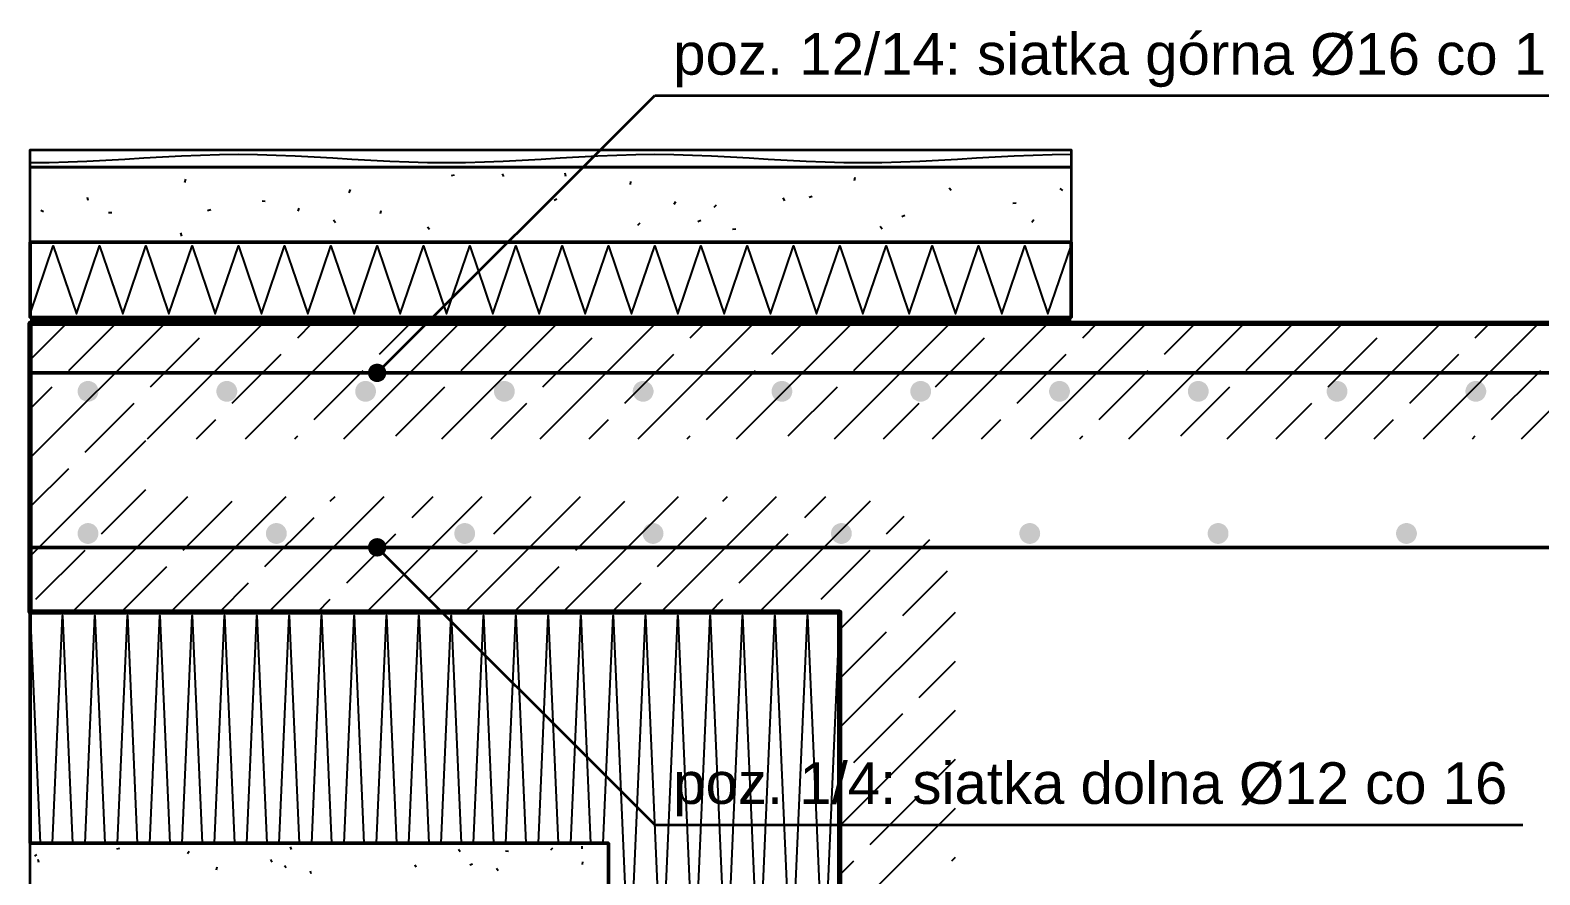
# Model space of a CAD drawing. Header units: metres. Extents: x -2.2 to 48.7, y -1.5 to 0.6.
# Drawn here: x 46.286 to 47.592, y -0.627 to 0.104 of the extents above; entities that cross this region are included whole.
import ezdxf

# ---------------------------------------------------------------- set-up
doc = ezdxf.new("R2010")
doc.units = ezdxf.units.M
for name, color, linetype, lineweight in [('A-FUNDAMENTY', 7, 'Continuous', 50), ('A-IZOL-WODNA', 5, 'Continuous', 100), ('A-KRESKOWANIE', 8, 'Continuous', 18), ('A-SCIANY-IZOL', 4, 'Continuous', 35), ('A-WARSTWY', 8, 'Continuous', 25), ('K-ZBROJENIE', 1, 'Continuous', 100), ('K-ZBROJENIE-OPIS', 2, 'Continuous', 25)]:
    doc.layers.add(name, color=color, linetype=linetype, lineweight=lineweight)
doc.styles.add('PL_ARIAL', font='arial.ttf')

msp = doc.modelspace()

# ---------------------------------------------------------------- hatches: boundary and pattern name
at = {"layer": 'K-ZBROJENIE', "true_color": 0x000000}
for points in [[(46.3454, -0.209), (46.3454, -0.2099), (46.3452, -0.2108), (46.345, -0.2116), (46.3447, -0.2124), (46.3443, -0.2132), (46.3439, -0.214), (46.3434, -0.2147), (46.3428, -0.2154), (46.3421, -0.216), (46.3414, -0.2165), (46.3406, -0.2169), (46.3398, -0.2173), (46.339, -0.2176), (46.3382, -0.2178), (46.3373, -0.218), (46.3364, -0.218), (46.3355, -0.218), (46.3346, -0.2178), (46.3338, -0.2176), (46.333, -0.2173), (46.3322, -0.2169), (46.3314, -0.2165), (46.3307, -0.216), (46.33, -0.2154), (46.3294, -0.2147), (46.3289, -0.214), (46.3285, -0.2132), (46.3281, -0.2124), (46.3278, -0.2116), (46.3276, -0.2108), (46.3274, -0.2099), (46.3274, -0.209), (46.3274, -0.2081), (46.3276, -0.2072), (46.3278, -0.2064), (46.3281, -0.2056), (46.3285, -0.2048), (46.3289, -0.204), (46.3294, -0.2033), (46.33, -0.2026), (46.3307, -0.202), (46.3314, -0.2015), (46.3322, -0.2011), (46.333, -0.2007), (46.3338, -0.2004), (46.3346, -0.2002), (46.3355, -0.2), (46.3364, -0.2), (46.3373, -0.2), (46.3382, -0.2002), (46.339, -0.2004), (46.3398, -0.2007), (46.3406, -0.2011), (46.3414, -0.2015), (46.3421, -0.202), (46.3428, -0.2026), (46.3434, -0.2033), (46.3439, -0.204), (46.3443, -0.2048), (46.3447, -0.2056), (46.345, -0.2064), (46.3452, -0.2072), (46.3454, -0.2081)], [(46.4654, -0.209), (46.4654, -0.2099), (46.4652, -0.2108), (46.465, -0.2116), (46.4647, -0.2124), (46.4643, -0.2132), (46.4639, -0.214), (46.4634, -0.2147), (46.4628, -0.2154), (46.4621, -0.216), (46.4614, -0.2165), (46.4606, -0.2169), (46.4598, -0.2173), (46.459, -0.2176), (46.4582, -0.2178), (46.4573, -0.218), (46.4564, -0.218), (46.4555, -0.218), (46.4546, -0.2178), (46.4538, -0.2176), (46.453, -0.2173), (46.4522, -0.2169), (46.4514, -0.2165), (46.4507, -0.216), (46.45, -0.2154), (46.4494, -0.2147), (46.4489, -0.214), (46.4485, -0.2132), (46.4481, -0.2124), (46.4478, -0.2116), (46.4476, -0.2108), (46.4474, -0.2099), (46.4474, -0.209), (46.4474, -0.2081), (46.4476, -0.2072), (46.4478, -0.2064), (46.4481, -0.2056), (46.4485, -0.2048), (46.4489, -0.204), (46.4494, -0.2033), (46.45, -0.2026), (46.4507, -0.202), (46.4514, -0.2015), (46.4522, -0.2011), (46.453, -0.2007), (46.4538, -0.2004), (46.4546, -0.2002), (46.4555, -0.2), (46.4564, -0.2), (46.4573, -0.2), (46.4582, -0.2002), (46.459, -0.2004), (46.4598, -0.2007), (46.4606, -0.2011), (46.4614, -0.2015), (46.4621, -0.202), (46.4628, -0.2026), (46.4634, -0.2033), (46.4639, -0.204), (46.4643, -0.2048), (46.4647, -0.2056), (46.465, -0.2064), (46.4652, -0.2072), (46.4654, -0.2081)], [(46.5854, -0.209), (46.5854, -0.2099), (46.5852, -0.2108), (46.585, -0.2116), (46.5847, -0.2124), (46.5843, -0.2132), (46.5839, -0.214), (46.5834, -0.2147), (46.5828, -0.2154), (46.5821, -0.216), (46.5814, -0.2165), (46.5806, -0.2169), (46.5798, -0.2173), (46.579, -0.2176), (46.5782, -0.2178), (46.5773, -0.218), (46.5764, -0.218), (46.5755, -0.218), (46.5746, -0.2178), (46.5738, -0.2176), (46.573, -0.2173), (46.5722, -0.2169), (46.5714, -0.2165), (46.5707, -0.216), (46.57, -0.2154), (46.5694, -0.2147), (46.5689, -0.214), (46.5685, -0.2132), (46.5681, -0.2124), (46.5678, -0.2116), (46.5676, -0.2108), (46.5674, -0.2099), (46.5674, -0.209), (46.5674, -0.2081), (46.5676, -0.2072), (46.5678, -0.2064), (46.5681, -0.2056), (46.5685, -0.2048), (46.5689, -0.204), (46.5694, -0.2033), (46.57, -0.2026), (46.5707, -0.202), (46.5714, -0.2015), (46.5722, -0.2011), (46.573, -0.2007), (46.5738, -0.2004), (46.5746, -0.2002), (46.5755, -0.2), (46.5764, -0.2), (46.5773, -0.2), (46.5782, -0.2002), (46.579, -0.2004), (46.5798, -0.2007), (46.5806, -0.2011), (46.5814, -0.2015), (46.5821, -0.202), (46.5828, -0.2026), (46.5834, -0.2033), (46.5839, -0.204), (46.5843, -0.2048), (46.5847, -0.2056), (46.585, -0.2064), (46.5852, -0.2072), (46.5854, -0.2081)], [(46.7054, -0.209), (46.7054, -0.2099), (46.7052, -0.2108), (46.705, -0.2116), (46.7047, -0.2124), (46.7043, -0.2132), (46.7039, -0.214), (46.7034, -0.2147), (46.7028, -0.2154), (46.7021, -0.216), (46.7014, -0.2165), (46.7006, -0.2169), (46.6998, -0.2173), (46.699, -0.2176), (46.6982, -0.2178), (46.6973, -0.218), (46.6964, -0.218), (46.6955, -0.218), (46.6946, -0.2178), (46.6938, -0.2176), (46.693, -0.2173), (46.6922, -0.2169), (46.6914, -0.2165), (46.6907, -0.216), (46.69, -0.2154), (46.6894, -0.2147), (46.6889, -0.214), (46.6885, -0.2132), (46.6881, -0.2124), (46.6878, -0.2116), (46.6876, -0.2108), (46.6874, -0.2099), (46.6874, -0.209), (46.6874, -0.2081), (46.6876, -0.2072), (46.6878, -0.2064), (46.6881, -0.2056), (46.6885, -0.2048), (46.6889, -0.204), (46.6894, -0.2033), (46.69, -0.2026), (46.6907, -0.202), (46.6914, -0.2015), (46.6922, -0.2011), (46.693, -0.2007), (46.6938, -0.2004), (46.6946, -0.2002), (46.6955, -0.2), (46.6964, -0.2), (46.6973, -0.2), (46.6982, -0.2002), (46.699, -0.2004), (46.6998, -0.2007), (46.7006, -0.2011), (46.7014, -0.2015), (46.7021, -0.202), (46.7028, -0.2026), (46.7034, -0.2033), (46.7039, -0.204), (46.7043, -0.2048), (46.7047, -0.2056), (46.705, -0.2064), (46.7052, -0.2072), (46.7054, -0.2081)], [(46.8254, -0.209), (46.8254, -0.2099), (46.8252, -0.2108), (46.825, -0.2116), (46.8247, -0.2124), (46.8243, -0.2132), (46.8239, -0.214), (46.8234, -0.2147), (46.8228, -0.2154), (46.8221, -0.216), (46.8214, -0.2165), (46.8206, -0.2169), (46.8198, -0.2173), (46.819, -0.2176), (46.8182, -0.2178), (46.8173, -0.218), (46.8164, -0.218), (46.8155, -0.218), (46.8146, -0.2178), (46.8138, -0.2176), (46.813, -0.2173), (46.8122, -0.2169), (46.8114, -0.2165), (46.8107, -0.216), (46.81, -0.2154), (46.8094, -0.2147), (46.8089, -0.214), (46.8085, -0.2132), (46.8081, -0.2124), (46.8078, -0.2116), (46.8076, -0.2108), (46.8074, -0.2099), (46.8074, -0.209), (46.8074, -0.2081), (46.8076, -0.2072), (46.8078, -0.2064), (46.8081, -0.2056), (46.8085, -0.2048), (46.8089, -0.204), (46.8094, -0.2033), (46.81, -0.2026), (46.8107, -0.202), (46.8114, -0.2015), (46.8122, -0.2011), (46.813, -0.2007), (46.8138, -0.2004), (46.8146, -0.2002), (46.8155, -0.2), (46.8164, -0.2), (46.8173, -0.2), (46.8182, -0.2002), (46.819, -0.2004), (46.8198, -0.2007), (46.8206, -0.2011), (46.8214, -0.2015), (46.8221, -0.202), (46.8228, -0.2026), (46.8234, -0.2033), (46.8239, -0.204), (46.8243, -0.2048), (46.8247, -0.2056), (46.825, -0.2064), (46.8252, -0.2072), (46.8254, -0.2081)], [(46.9454, -0.209), (46.9454, -0.2099), (46.9452, -0.2108), (46.945, -0.2116), (46.9447, -0.2124), (46.9443, -0.2132), (46.9439, -0.214), (46.9434, -0.2147), (46.9428, -0.2154), (46.9421, -0.216), (46.9414, -0.2165), (46.9406, -0.2169), (46.9398, -0.2173), (46.939, -0.2176), (46.9382, -0.2178), (46.9373, -0.218), (46.9364, -0.218), (46.9355, -0.218), (46.9346, -0.2178), (46.9338, -0.2176), (46.933, -0.2173), (46.9322, -0.2169), (46.9314, -0.2165), (46.9307, -0.216), (46.93, -0.2154), (46.9294, -0.2147), (46.9289, -0.214), (46.9285, -0.2132), (46.9281, -0.2124), (46.9278, -0.2116), (46.9276, -0.2108), (46.9274, -0.2099), (46.9274, -0.209), (46.9274, -0.2081), (46.9276, -0.2072), (46.9278, -0.2064), (46.9281, -0.2056), (46.9285, -0.2048), (46.9289, -0.204), (46.9294, -0.2033), (46.93, -0.2026), (46.9307, -0.202), (46.9314, -0.2015), (46.9322, -0.2011), (46.933, -0.2007), (46.9338, -0.2004), (46.9346, -0.2002), (46.9355, -0.2), (46.9364, -0.2), (46.9373, -0.2), (46.9382, -0.2002), (46.939, -0.2004), (46.9398, -0.2007), (46.9406, -0.2011), (46.9414, -0.2015), (46.9421, -0.202), (46.9428, -0.2026), (46.9434, -0.2033), (46.9439, -0.204), (46.9443, -0.2048), (46.9447, -0.2056), (46.945, -0.2064), (46.9452, -0.2072), (46.9454, -0.2081)], [(47.0654, -0.209), (47.0654, -0.2099), (47.0652, -0.2108), (47.065, -0.2116), (47.0647, -0.2124), (47.0643, -0.2132), (47.0639, -0.214), (47.0634, -0.2147), (47.0628, -0.2154), (47.0621, -0.216), (47.0614, -0.2165), (47.0606, -0.2169), (47.0598, -0.2173), (47.059, -0.2176), (47.0582, -0.2178), (47.0573, -0.218), (47.0564, -0.218), (47.0555, -0.218), (47.0546, -0.2178), (47.0538, -0.2176), (47.053, -0.2173), (47.0522, -0.2169), (47.0514, -0.2165), (47.0507, -0.216), (47.05, -0.2154), (47.0494, -0.2147), (47.0489, -0.214), (47.0485, -0.2132), (47.0481, -0.2124), (47.0478, -0.2116), (47.0476, -0.2108), (47.0474, -0.2099), (47.0474, -0.209), (47.0474, -0.2081), (47.0476, -0.2072), (47.0478, -0.2064), (47.0481, -0.2056), (47.0485, -0.2048), (47.0489, -0.204), (47.0494, -0.2033), (47.05, -0.2026), (47.0507, -0.202), (47.0514, -0.2015), (47.0522, -0.2011), (47.053, -0.2007), (47.0538, -0.2004), (47.0546, -0.2002), (47.0555, -0.2), (47.0564, -0.2), (47.0573, -0.2), (47.0582, -0.2002), (47.059, -0.2004), (47.0598, -0.2007), (47.0606, -0.2011), (47.0614, -0.2015), (47.0621, -0.202), (47.0628, -0.2026), (47.0634, -0.2033), (47.0639, -0.204), (47.0643, -0.2048), (47.0647, -0.2056), (47.065, -0.2064), (47.0652, -0.2072), (47.0654, -0.2081)], [(47.1854, -0.209), (47.1854, -0.2099), (47.1852, -0.2108), (47.185, -0.2116), (47.1847, -0.2124), (47.1843, -0.2132), (47.1839, -0.214), (47.1834, -0.2147), (47.1828, -0.2154), (47.1821, -0.216), (47.1814, -0.2165), (47.1806, -0.2169), (47.1798, -0.2173), (47.179, -0.2176), (47.1782, -0.2178), (47.1773, -0.218), (47.1764, -0.218), (47.1755, -0.218), (47.1746, -0.2178), (47.1738, -0.2176), (47.173, -0.2173), (47.1722, -0.2169), (47.1714, -0.2165), (47.1707, -0.216), (47.17, -0.2154), (47.1694, -0.2147), (47.1689, -0.214), (47.1685, -0.2132), (47.1681, -0.2124), (47.1678, -0.2116), (47.1676, -0.2108), (47.1674, -0.2099), (47.1674, -0.209), (47.1674, -0.2081), (47.1676, -0.2072), (47.1678, -0.2064), (47.1681, -0.2056), (47.1685, -0.2048), (47.1689, -0.204), (47.1694, -0.2033), (47.17, -0.2026), (47.1707, -0.202), (47.1714, -0.2015), (47.1722, -0.2011), (47.173, -0.2007), (47.1738, -0.2004), (47.1746, -0.2002), (47.1755, -0.2), (47.1764, -0.2), (47.1773, -0.2), (47.1782, -0.2002), (47.179, -0.2004), (47.1798, -0.2007), (47.1806, -0.2011), (47.1814, -0.2015), (47.1821, -0.202), (47.1828, -0.2026), (47.1834, -0.2033), (47.1839, -0.204), (47.1843, -0.2048), (47.1847, -0.2056), (47.185, -0.2064), (47.1852, -0.2072), (47.1854, -0.2081)], [(47.3054, -0.209), (47.3054, -0.2099), (47.3052, -0.2108), (47.305, -0.2116), (47.3047, -0.2124), (47.3043, -0.2132), (47.3039, -0.214), (47.3034, -0.2147), (47.3028, -0.2154), (47.3021, -0.216), (47.3014, -0.2165), (47.3006, -0.2169), (47.2998, -0.2173), (47.299, -0.2176), (47.2982, -0.2178), (47.2973, -0.218), (47.2964, -0.218), (47.2955, -0.218), (47.2946, -0.2178), (47.2938, -0.2176), (47.293, -0.2173), (47.2922, -0.2169), (47.2914, -0.2165), (47.2907, -0.216), (47.29, -0.2154), (47.2894, -0.2147), (47.2889, -0.214), (47.2885, -0.2132), (47.2881, -0.2124), (47.2878, -0.2116), (47.2876, -0.2108), (47.2874, -0.2099), (47.2874, -0.209), (47.2874, -0.2081), (47.2876, -0.2072), (47.2878, -0.2064), (47.2881, -0.2056), (47.2885, -0.2048), (47.2889, -0.204), (47.2894, -0.2033), (47.29, -0.2026), (47.2907, -0.202), (47.2914, -0.2015), (47.2922, -0.2011), (47.293, -0.2007), (47.2938, -0.2004), (47.2946, -0.2002), (47.2955, -0.2), (47.2964, -0.2), (47.2973, -0.2), (47.2982, -0.2002), (47.299, -0.2004), (47.2998, -0.2007), (47.3006, -0.2011), (47.3014, -0.2015), (47.3021, -0.202), (47.3028, -0.2026), (47.3034, -0.2033), (47.3039, -0.204), (47.3043, -0.2048), (47.3047, -0.2056), (47.305, -0.2064), (47.3052, -0.2072), (47.3054, -0.2081)], [(47.4254, -0.209), (47.4254, -0.2099), (47.4252, -0.2108), (47.425, -0.2116), (47.4247, -0.2124), (47.4243, -0.2132), (47.4239, -0.214), (47.4234, -0.2147), (47.4228, -0.2154), (47.4221, -0.216), (47.4214, -0.2165), (47.4206, -0.2169), (47.4198, -0.2173), (47.419, -0.2176), (47.4182, -0.2178), (47.4173, -0.218), (47.4164, -0.218), (47.4155, -0.218), (47.4146, -0.2178), (47.4138, -0.2176), (47.413, -0.2173), (47.4122, -0.2169), (47.4114, -0.2165), (47.4107, -0.216), (47.41, -0.2154), (47.4094, -0.2147), (47.4089, -0.214), (47.4085, -0.2132), (47.4081, -0.2124), (47.4078, -0.2116), (47.4076, -0.2108), (47.4074, -0.2099), (47.4074, -0.209), (47.4074, -0.2081), (47.4076, -0.2072), (47.4078, -0.2064), (47.4081, -0.2056), (47.4085, -0.2048), (47.4089, -0.204), (47.4094, -0.2033), (47.41, -0.2026), (47.4107, -0.202), (47.4114, -0.2015), (47.4122, -0.2011), (47.413, -0.2007), (47.4138, -0.2004), (47.4146, -0.2002), (47.4155, -0.2), (47.4164, -0.2), (47.4173, -0.2), (47.4182, -0.2002), (47.419, -0.2004), (47.4198, -0.2007), (47.4206, -0.2011), (47.4214, -0.2015), (47.4221, -0.202), (47.4228, -0.2026), (47.4234, -0.2033), (47.4239, -0.204), (47.4243, -0.2048), (47.4247, -0.2056), (47.425, -0.2064), (47.4252, -0.2072), (47.4254, -0.2081)], [(47.5454, -0.209), (47.5454, -0.2099), (47.5452, -0.2108), (47.545, -0.2116), (47.5447, -0.2124), (47.5443, -0.2132), (47.5439, -0.214), (47.5434, -0.2147), (47.5428, -0.2154), (47.5421, -0.216), (47.5414, -0.2165), (47.5406, -0.2169), (47.5398, -0.2173), (47.539, -0.2176), (47.5382, -0.2178), (47.5373, -0.218), (47.5364, -0.218), (47.5355, -0.218), (47.5346, -0.2178), (47.5338, -0.2176), (47.533, -0.2173), (47.5322, -0.2169), (47.5314, -0.2165), (47.5307, -0.216), (47.53, -0.2154), (47.5294, -0.2147), (47.5289, -0.214), (47.5285, -0.2132), (47.5281, -0.2124), (47.5278, -0.2116), (47.5276, -0.2108), (47.5274, -0.2099), (47.5274, -0.209), (47.5274, -0.2081), (47.5276, -0.2072), (47.5278, -0.2064), (47.5281, -0.2056), (47.5285, -0.2048), (47.5289, -0.204), (47.5294, -0.2033), (47.53, -0.2026), (47.5307, -0.202), (47.5314, -0.2015), (47.5322, -0.2011), (47.533, -0.2007), (47.5338, -0.2004), (47.5346, -0.2002), (47.5355, -0.2), (47.5364, -0.2), (47.5373, -0.2), (47.5382, -0.2002), (47.539, -0.2004), (47.5398, -0.2007), (47.5406, -0.2011), (47.5414, -0.2015), (47.5421, -0.202), (47.5428, -0.2026), (47.5434, -0.2033), (47.5439, -0.204), (47.5443, -0.2048), (47.5447, -0.2056), (47.545, -0.2064), (47.5452, -0.2072), (47.5454, -0.2081)], [(46.3454, -0.332), (46.3454, -0.3329), (46.3452, -0.3338), (46.345, -0.3346), (46.3447, -0.3354), (46.3443, -0.3362), (46.3439, -0.337), (46.3434, -0.3377), (46.3428, -0.3384), (46.3421, -0.339), (46.3414, -0.3395), (46.3406, -0.3399), (46.3398, -0.3403), (46.339, -0.3406), (46.3382, -0.3408), (46.3373, -0.341), (46.3364, -0.341), (46.3355, -0.341), (46.3346, -0.3408), (46.3338, -0.3406), (46.333, -0.3403), (46.3322, -0.3399), (46.3314, -0.3395), (46.3307, -0.339), (46.33, -0.3384), (46.3294, -0.3377), (46.3289, -0.337), (46.3285, -0.3362), (46.3281, -0.3354), (46.3278, -0.3346), (46.3276, -0.3338), (46.3274, -0.3329), (46.3274, -0.332), (46.3274, -0.3311), (46.3276, -0.3302), (46.3278, -0.3294), (46.3281, -0.3286), (46.3285, -0.3278), (46.3289, -0.327), (46.3294, -0.3263), (46.33, -0.3256), (46.3307, -0.325), (46.3314, -0.3245), (46.3322, -0.3241), (46.333, -0.3237), (46.3338, -0.3234), (46.3346, -0.3232), (46.3355, -0.323), (46.3364, -0.323), (46.3373, -0.323), (46.3382, -0.3232), (46.339, -0.3234), (46.3398, -0.3237), (46.3406, -0.3241), (46.3414, -0.3245), (46.3421, -0.325), (46.3428, -0.3256), (46.3434, -0.3263), (46.3439, -0.327), (46.3443, -0.3278), (46.3447, -0.3286), (46.345, -0.3294), (46.3452, -0.3302), (46.3454, -0.3311)], [(46.5083, -0.332), (46.5082, -0.3329), (46.5081, -0.3338), (46.5079, -0.3346), (46.5076, -0.3354), (46.5072, -0.3362), (46.5067, -0.337), (46.5062, -0.3377), (46.5056, -0.3384), (46.505, -0.339), (46.5043, -0.3395), (46.5035, -0.3399), (46.5027, -0.3403), (46.5019, -0.3406), (46.501, -0.3408), (46.5001, -0.341), (46.4993, -0.341), (46.4984, -0.341), (46.4975, -0.3408), (46.4966, -0.3406), (46.4958, -0.3403), (46.495, -0.3399), (46.4943, -0.3395), (46.4935, -0.339), (46.4929, -0.3384), (46.4923, -0.3377), (46.4918, -0.337), (46.4913, -0.3362), (46.4909, -0.3354), (46.4906, -0.3346), (46.4904, -0.3338), (46.4903, -0.3329), (46.4903, -0.332), (46.4903, -0.3311), (46.4904, -0.3302), (46.4906, -0.3294), (46.4909, -0.3286), (46.4913, -0.3278), (46.4918, -0.327), (46.4923, -0.3263), (46.4929, -0.3256), (46.4935, -0.325), (46.4943, -0.3245), (46.495, -0.3241), (46.4958, -0.3237), (46.4966, -0.3234), (46.4975, -0.3232), (46.4984, -0.323), (46.4993, -0.323), (46.5001, -0.323), (46.501, -0.3232), (46.5019, -0.3234), (46.5027, -0.3237), (46.5035, -0.3241), (46.5043, -0.3245), (46.505, -0.325), (46.5056, -0.3256), (46.5062, -0.3263), (46.5067, -0.327), (46.5072, -0.3278), (46.5076, -0.3286), (46.5079, -0.3294), (46.5081, -0.3302), (46.5082, -0.3311)], [(46.6711, -0.332), (46.6711, -0.3329), (46.6709, -0.3338), (46.6707, -0.3346), (46.6704, -0.3354), (46.67, -0.3362), (46.6696, -0.337), (46.6691, -0.3377), (46.6685, -0.3384), (46.6678, -0.339), (46.6671, -0.3395), (46.6664, -0.3399), (46.6656, -0.3403), (46.6647, -0.3406), (46.6639, -0.3408), (46.663, -0.341), (46.6621, -0.341), (46.6612, -0.341), (46.6604, -0.3408), (46.6595, -0.3406), (46.6587, -0.3403), (46.6579, -0.3399), (46.6571, -0.3395), (46.6564, -0.339), (46.6557, -0.3384), (46.6552, -0.3377), (46.6546, -0.337), (46.6542, -0.3362), (46.6538, -0.3354), (46.6535, -0.3346), (46.6533, -0.3338), (46.6532, -0.3329), (46.6531, -0.332), (46.6532, -0.3311), (46.6533, -0.3302), (46.6535, -0.3294), (46.6538, -0.3286), (46.6542, -0.3278), (46.6546, -0.327), (46.6552, -0.3263), (46.6557, -0.3256), (46.6564, -0.325), (46.6571, -0.3245), (46.6579, -0.3241), (46.6587, -0.3237), (46.6595, -0.3234), (46.6604, -0.3232), (46.6612, -0.323), (46.6621, -0.323), (46.663, -0.323), (46.6639, -0.3232), (46.6647, -0.3234), (46.6656, -0.3237), (46.6664, -0.3241), (46.6671, -0.3245), (46.6678, -0.325), (46.6685, -0.3256), (46.6691, -0.3263), (46.6696, -0.327), (46.67, -0.3278), (46.6704, -0.3286), (46.6707, -0.3294), (46.6709, -0.3302), (46.6711, -0.3311)], [(46.834, -0.332), (46.8339, -0.3329), (46.8338, -0.3338), (46.8336, -0.3346), (46.8333, -0.3354), (46.8329, -0.3362), (46.8325, -0.337), (46.8319, -0.3377), (46.8313, -0.3384), (46.8307, -0.339), (46.83, -0.3395), (46.8292, -0.3399), (46.8284, -0.3403), (46.8276, -0.3406), (46.8267, -0.3408), (46.8259, -0.341), (46.825, -0.341), (46.8241, -0.341), (46.8232, -0.3408), (46.8224, -0.3406), (46.8215, -0.3403), (46.8207, -0.3399), (46.82, -0.3395), (46.8193, -0.339), (46.8186, -0.3384), (46.818, -0.3377), (46.8175, -0.337), (46.817, -0.3362), (46.8167, -0.3354), (46.8164, -0.3346), (46.8161, -0.3338), (46.816, -0.3329), (46.816, -0.332), (46.816, -0.3311), (46.8161, -0.3302), (46.8164, -0.3294), (46.8167, -0.3286), (46.817, -0.3278), (46.8175, -0.327), (46.818, -0.3263), (46.8186, -0.3256), (46.8193, -0.325), (46.82, -0.3245), (46.8207, -0.3241), (46.8215, -0.3237), (46.8224, -0.3234), (46.8232, -0.3232), (46.8241, -0.323), (46.825, -0.323), (46.8259, -0.323), (46.8267, -0.3232), (46.8276, -0.3234), (46.8284, -0.3237), (46.8292, -0.3241), (46.83, -0.3245), (46.8307, -0.325), (46.8313, -0.3256), (46.8319, -0.3263), (46.8325, -0.327), (46.8329, -0.3278), (46.8333, -0.3286), (46.8336, -0.3294), (46.8338, -0.3302), (46.8339, -0.3311)], [(46.9968, -0.332), (46.9968, -0.3329), (46.9967, -0.3338), (46.9964, -0.3346), (46.9961, -0.3354), (46.9958, -0.3362), (46.9953, -0.337), (46.9948, -0.3377), (46.9942, -0.3384), (46.9935, -0.339), (46.9928, -0.3395), (46.9921, -0.3399), (46.9913, -0.3403), (46.9904, -0.3406), (46.9896, -0.3408), (46.9887, -0.341), (46.9878, -0.341), (46.9869, -0.341), (46.9861, -0.3408), (46.9852, -0.3406), (46.9844, -0.3403), (46.9836, -0.3399), (46.9828, -0.3395), (46.9821, -0.339), (46.9815, -0.3384), (46.9809, -0.3377), (46.9803, -0.337), (46.9799, -0.3362), (46.9795, -0.3354), (46.9792, -0.3346), (46.979, -0.3338), (46.9789, -0.3329), (46.9788, -0.332), (46.9789, -0.3311), (46.979, -0.3302), (46.9792, -0.3294), (46.9795, -0.3286), (46.9799, -0.3278), (46.9803, -0.327), (46.9809, -0.3263), (46.9815, -0.3256), (46.9821, -0.325), (46.9828, -0.3245), (46.9836, -0.3241), (46.9844, -0.3237), (46.9852, -0.3234), (46.9861, -0.3232), (46.9869, -0.323), (46.9878, -0.323), (46.9887, -0.323), (46.9896, -0.3232), (46.9904, -0.3234), (46.9913, -0.3237), (46.9921, -0.3241), (46.9928, -0.3245), (46.9935, -0.325), (46.9942, -0.3256), (46.9948, -0.3263), (46.9953, -0.327), (46.9958, -0.3278), (46.9961, -0.3286), (46.9964, -0.3294), (46.9967, -0.3302), (46.9968, -0.3311)], [(47.1597, -0.332), (47.1596, -0.3329), (47.1595, -0.3338), (47.1593, -0.3346), (47.159, -0.3354), (47.1586, -0.3362), (47.1582, -0.337), (47.1576, -0.3377), (47.157, -0.3384), (47.1564, -0.339), (47.1557, -0.3395), (47.1549, -0.3399), (47.1541, -0.3403), (47.1533, -0.3406), (47.1524, -0.3408), (47.1516, -0.341), (47.1507, -0.341), (47.1498, -0.341), (47.1489, -0.3408), (47.1481, -0.3406), (47.1472, -0.3403), (47.1464, -0.3399), (47.1457, -0.3395), (47.145, -0.339), (47.1443, -0.3384), (47.1437, -0.3377), (47.1432, -0.337), (47.1427, -0.3362), (47.1424, -0.3354), (47.1421, -0.3346), (47.1419, -0.3338), (47.1417, -0.3329), (47.1417, -0.332), (47.1417, -0.3311), (47.1419, -0.3302), (47.1421, -0.3294), (47.1424, -0.3286), (47.1427, -0.3278), (47.1432, -0.327), (47.1437, -0.3263), (47.1443, -0.3256), (47.145, -0.325), (47.1457, -0.3245), (47.1464, -0.3241), (47.1472, -0.3237), (47.1481, -0.3234), (47.1489, -0.3232), (47.1498, -0.323), (47.1507, -0.323), (47.1516, -0.323), (47.1524, -0.3232), (47.1533, -0.3234), (47.1541, -0.3237), (47.1549, -0.3241), (47.1557, -0.3245), (47.1564, -0.325), (47.157, -0.3256), (47.1576, -0.3263), (47.1582, -0.327), (47.1586, -0.3278), (47.159, -0.3286), (47.1593, -0.3294), (47.1595, -0.3302), (47.1596, -0.3311)], [(47.3225, -0.332), (47.3225, -0.3329), (47.3224, -0.3338), (47.3222, -0.3346), (47.3219, -0.3354), (47.3215, -0.3362), (47.321, -0.337), (47.3205, -0.3377), (47.3199, -0.3384), (47.3193, -0.339), (47.3185, -0.3395), (47.3178, -0.3399), (47.317, -0.3403), (47.3162, -0.3406), (47.3153, -0.3408), (47.3144, -0.341), (47.3135, -0.341), (47.3127, -0.341), (47.3118, -0.3408), (47.3109, -0.3406), (47.3101, -0.3403), (47.3093, -0.3399), (47.3085, -0.3395), (47.3078, -0.339), (47.3072, -0.3384), (47.3066, -0.3377), (47.3061, -0.337), (47.3056, -0.3362), (47.3052, -0.3354), (47.3049, -0.3346), (47.3047, -0.3338), (47.3046, -0.3329), (47.3045, -0.332), (47.3046, -0.3311), (47.3047, -0.3302), (47.3049, -0.3294), (47.3052, -0.3286), (47.3056, -0.3278), (47.3061, -0.327), (47.3066, -0.3263), (47.3072, -0.3256), (47.3078, -0.325), (47.3085, -0.3245), (47.3093, -0.3241), (47.3101, -0.3237), (47.3109, -0.3234), (47.3118, -0.3232), (47.3127, -0.323), (47.3135, -0.323), (47.3144, -0.323), (47.3153, -0.3232), (47.3162, -0.3234), (47.317, -0.3237), (47.3178, -0.3241), (47.3185, -0.3245), (47.3193, -0.325), (47.3199, -0.3256), (47.3205, -0.3263), (47.321, -0.327), (47.3215, -0.3278), (47.3219, -0.3286), (47.3222, -0.3294), (47.3224, -0.3302), (47.3225, -0.3311)], [(47.4854, -0.332), (47.4854, -0.3329), (47.4852, -0.3338), (47.485, -0.3346), (47.4847, -0.3354), (47.4843, -0.3362), (47.4839, -0.337), (47.4834, -0.3377), (47.4828, -0.3384), (47.4821, -0.339), (47.4814, -0.3395), (47.4806, -0.3399), (47.4798, -0.3403), (47.479, -0.3406), (47.4782, -0.3408), (47.4773, -0.341), (47.4764, -0.341), (47.4755, -0.341), (47.4746, -0.3408), (47.4738, -0.3406), (47.473, -0.3403), (47.4722, -0.3399), (47.4714, -0.3395), (47.4707, -0.339), (47.47, -0.3384), (47.4694, -0.3377), (47.4689, -0.337), (47.4685, -0.3362), (47.4681, -0.3354), (47.4678, -0.3346), (47.4676, -0.3338), (47.4674, -0.3329), (47.4674, -0.332), (47.4674, -0.3311), (47.4676, -0.3302), (47.4678, -0.3294), (47.4681, -0.3286), (47.4685, -0.3278), (47.4689, -0.327), (47.4694, -0.3263), (47.47, -0.3256), (47.4707, -0.325), (47.4714, -0.3245), (47.4722, -0.3241), (47.473, -0.3237), (47.4738, -0.3234), (47.4746, -0.3232), (47.4755, -0.323), (47.4764, -0.323), (47.4773, -0.323), (47.4782, -0.3232), (47.479, -0.3234), (47.4798, -0.3237), (47.4806, -0.3241), (47.4814, -0.3245), (47.4821, -0.325), (47.4828, -0.3256), (47.4834, -0.3263), (47.4839, -0.327), (47.4843, -0.3278), (47.4847, -0.3286), (47.485, -0.3294), (47.4852, -0.3302), (47.4854, -0.3311)]]:
    msp.add_hatch(color=7, dxfattribs=at).paths.add_polyline_path(points)
at = {"layer": 'K-ZBROJENIE-OPIS', "true_color": 0x000000}
for points in [[(46.5944, -0.193), (46.5941, -0.1909), (46.5933, -0.189), (46.5921, -0.1873), (46.5904, -0.1861), (46.5885, -0.1853), (46.5864, -0.185), (46.5843, -0.1853), (46.5824, -0.1861), (46.5807, -0.1873), (46.5795, -0.189), (46.5787, -0.1909), (46.5784, -0.193), (46.5787, -0.1951), (46.5795, -0.197), (46.5807, -0.1987), (46.5824, -0.1999), (46.5843, -0.2007), (46.5864, -0.201), (46.5885, -0.2007), (46.5904, -0.1999), (46.5921, -0.1987), (46.5933, -0.197), (46.5941, -0.1951)], [(46.5944, -0.344), (46.5941, -0.3419), (46.5933, -0.34), (46.5921, -0.3383), (46.5904, -0.3371), (46.5885, -0.3363), (46.5864, -0.336), (46.5843, -0.3363), (46.5824, -0.3371), (46.5807, -0.3383), (46.5795, -0.34), (46.5787, -0.3419), (46.5784, -0.344), (46.5787, -0.3461), (46.5795, -0.348), (46.5807, -0.3497), (46.5824, -0.3509), (46.5843, -0.3517), (46.5864, -0.352), (46.5885, -0.3517), (46.5904, -0.3509), (46.5921, -0.3497), (46.5933, -0.348), (46.5941, -0.3461)]]:
    msp.add_hatch(color=7, dxfattribs=at).paths.add_polyline_path(points)

# ---------------------------------------------------------------- linework, layer by layer
at = {"layer": 'A-FUNDAMENTY', "lineweight": 70, "ltscale": 0.02}
msp.add_lwpolyline([(46.9864, -0.85), (46.9864, -0.4), (46.9864, -0.4), (46.9864, -0.4), (46.9864, -0.4), (46.9864, -0.4), (46.9864, -0.4), (46.9864, -0.4), (46.9864, -0.4), (46.9864, -0.4), (46.9864, -0.4), (46.9864, -0.4), (46.9864, -0.4), (46.9864, -0.4), (46.9864, -0.4), (46.9864, -0.4), (46.9864, -0.4), (46.9864, -0.4), (46.2864, -0.4), (46.2864, -0.4), (46.2864, -0.4), (46.2864, -0.15), (46.2864, -0.15), (46.2864, -0.15), (48.6864, -0.15)], dxfattribs=at)
at = {"layer": 'A-IZOL-WODNA', "lineweight": 140, "ltscale": 0.02}
msp.add_lwpolyline([(46.2864, -0.1475), (47.1864, -0.1475)], dxfattribs=at)
at = {"layer": 'A-KRESKOWANIE', "lineweight": 25, "ltscale": 0.02}
for points in [[(46.2864, -0.0111), (46.3028, -0.011), (46.3191, -0.0105), (46.3355, -0.0099), (46.3519, -0.009), (46.3682, -0.008), (46.3846, -0.007), (46.4009, -0.006), (46.4173, -0.0051), (46.4337, -0.0045), (46.45, -0.004), (46.4664, -0.0039), (46.4828, -0.004), (46.4991, -0.0045), (46.5155, -0.0051), (46.5319, -0.006), (46.5482, -0.007), (46.5646, -0.008), (46.5809, -0.009), (46.5973, -0.0099), (46.6137, -0.0105), (46.63, -0.011), (46.6464, -0.0111), (46.6628, -0.011), (46.6791, -0.0105), (46.6955, -0.0099), (46.7119, -0.009), (46.7282, -0.008), (46.7446, -0.007), (46.7609, -0.006), (46.7773, -0.0051), (46.7937, -0.0045), (46.81, -0.004), (46.8264, -0.0039), (46.8428, -0.004), (46.8591, -0.0045), (46.8755, -0.0051), (46.8919, -0.006), (46.9082, -0.007), (46.9246, -0.008), (46.9409, -0.009), (46.9573, -0.0099), (46.9737, -0.0105), (46.99, -0.011), (47.0064, -0.0111), (47.0228, -0.011), (47.0391, -0.0105), (47.0555, -0.0099), (47.0719, -0.009), (47.0882, -0.008), (47.1046, -0.007), (47.1209, -0.006), (47.1373, -0.0051), (47.1537, -0.0045), (47.17, -0.004), (47.1864, -0.0039)], [(46.4201, -0.0282), (46.4209, -0.0255)], [(46.6506, -0.0221), (46.6534, -0.0217)], [(46.696, -0.0232), (46.6947, -0.0207)], [(46.7495, -0.0231), (46.749, -0.0203)], [(46.9992, -0.0265), (46.9998, -0.0238)], [(46.5623, -0.0371), (46.5633, -0.0344)], [(46.8054, -0.03), (46.8058, -0.0273)], [(47.0828, -0.0352), (47.0809, -0.0332)], [(47.1793, -0.0352), (47.1771, -0.0335)], [(46.3366, -0.0439), (46.336, -0.0412)], [(46.4398, -0.0524), (46.4425, -0.0517)], [(46.4897, -0.0446), (46.4869, -0.0444)], [(46.518, -0.0531), (46.5191, -0.0506)], [(46.7394, -0.0435), (46.7419, -0.0423)], [(46.8433, -0.0471), (46.8446, -0.0446)], [(46.8778, -0.0495), (46.8799, -0.0476)], [(46.9389, -0.0441), (46.9376, -0.0416)], [(46.9599, -0.0411), (46.9626, -0.0402)], [(47.1361, -0.0463), (47.1389, -0.0459)], [(46.298, -0.0538), (46.2956, -0.0525)], [(46.3569, -0.0545), (46.3541, -0.0544)], [(46.5504, -0.0633), (46.5488, -0.061)], [(46.5894, -0.0552), (46.5899, -0.0525)], [(46.8119, -0.0652), (46.8137, -0.0631)], [(46.8637, -0.062), (46.8662, -0.0608)], [(47.04, -0.0577), (47.0426, -0.0567)], [(47.1524, -0.0626), (47.1541, -0.0603)], [(46.4175, -0.0746), (46.4167, -0.0719)], [(46.6317, -0.0691), (46.63, -0.0669)], [(46.8937, -0.0688), (46.8965, -0.0685)], [(47.0231, -0.0687), (47.0213, -0.0665)], [(46.2864, -0.142), (46.3064, -0.083), (46.3264, -0.142), (46.3464, -0.083), (46.3664, -0.142), (46.3864, -0.083), (46.4064, -0.142), (46.4264, -0.083), (46.4464, -0.142), (46.4664, -0.083), (46.4864, -0.142), (46.5064, -0.083), (46.5264, -0.142), (46.5464, -0.083), (46.5664, -0.142), (46.5864, -0.083), (46.6064, -0.142), (46.6264, -0.083), (46.6464, -0.142), (46.6664, -0.083), (46.6864, -0.142), (46.7064, -0.083), (46.7264, -0.142), (46.7464, -0.083), (46.7664, -0.142), (46.7864, -0.083), (46.8064, -0.142), (46.8264, -0.083), (46.8464, -0.142), (46.8664, -0.083), (46.8864, -0.142), (46.9064, -0.083), (46.9264, -0.142), (46.9464, -0.083), (46.9664, -0.142), (46.9864, -0.083), (47.0064, -0.142), (47.0264, -0.083), (47.0464, -0.142), (47.0664, -0.083), (47.0864, -0.142), (47.1064, -0.083), (47.1264, -0.142), (47.1464, -0.083), (47.1664, -0.142), (47.1864, -0.083)], [(46.2864, -0.2666), (46.403, -0.15)], [(46.2864, -0.1818), (46.3182, -0.15)], [(46.3197, -0.1909), (46.3606, -0.15)], [(46.3879, -0.25), (46.4879, -0.15)], [(46.4727, -0.25), (46.5727, -0.15)], [(46.5177, -0.1626), (46.5303, -0.15)], [(46.5576, -0.25), (46.6576, -0.15)], [(46.5884, -0.1768), (46.6151, -0.15)], [(46.6424, -0.25), (46.7424, -0.15)], [(46.6591, -0.1909), (46.7, -0.15)], [(46.7273, -0.25), (46.8273, -0.15)], [(46.8121, -0.25), (46.9121, -0.15)], [(46.8571, -0.1626), (46.8697, -0.15)], [(46.897, -0.25), (46.997, -0.15)], [(46.9278, -0.1768), (46.9546, -0.15)], [(46.9818, -0.25), (47.0818, -0.15)], [(46.9985, -0.1909), (47.0394, -0.15)], [(47.0667, -0.25), (47.1667, -0.15)], [(47.1515, -0.25), (47.2515, -0.15)], [(47.1965, -0.1626), (47.2091, -0.15)], [(47.2364, -0.25), (47.3364, -0.15)], [(47.2672, -0.1768), (47.294, -0.15)], [(47.3213, -0.25), (47.4213, -0.15)], [(47.3379, -0.1909), (47.3788, -0.15)], [(47.4061, -0.25), (47.5061, -0.15)], [(47.491, -0.25), (47.591, -0.15)], [(47.5359, -0.1626), (47.5485, -0.15)], [(47.5758, -0.25), (47.6758, -0.15)], [(46.3904, -0.2051), (46.4328, -0.1626)], [(46.7298, -0.2051), (46.7722, -0.1626)], [(47.0692, -0.2051), (47.1116, -0.1626)], [(47.4086, -0.2051), (47.451, -0.1626)], [(46.4611, -0.2192), (46.5035, -0.1768)], [(46.8005, -0.2192), (46.8429, -0.1768)], [(47.1399, -0.2192), (47.1823, -0.1768)], [(47.4793, -0.2192), (47.5218, -0.1768)], [(46.5318, -0.2333), (46.5742, -0.1909)], [(46.8712, -0.2333), (46.9136, -0.1909)], [(47.2106, -0.2333), (47.2531, -0.1909)], [(47.55, -0.2333), (47.5925, -0.1909)], [(46.2864, -0.2242), (46.3055, -0.2051)], [(46.6025, -0.2475), (46.6449, -0.2051)], [(46.9419, -0.2475), (46.9844, -0.2051)], [(47.2813, -0.2475), (47.3238, -0.2051)], [(46.3338, -0.2616), (46.3762, -0.2192)], [(46.6849, -0.25), (46.7157, -0.2192)], [(47.0243, -0.25), (47.0551, -0.2192)], [(47.3637, -0.25), (47.3945, -0.2192)], [(46.4303, -0.25), (46.447, -0.2333)], [(46.7697, -0.25), (46.7864, -0.2333)], [(47.1091, -0.25), (47.1258, -0.2333)], [(47.4485, -0.25), (47.4652, -0.2333)], [(46.5151, -0.25), (46.5177, -0.2475)], [(46.8546, -0.25), (46.8571, -0.2475)], [(47.194, -0.25), (47.1965, -0.2475)], [(47.5334, -0.25), (47.5359, -0.2475)], [(46.2864, -0.3515), (46.3864, -0.2515)], [(46.2864, -0.309), (46.3197, -0.2758)], [(46.3227, -0.4), (46.4227, -0.3)], [(46.348, -0.3323), (46.3864, -0.2939)], [(46.4076, -0.4), (46.5076, -0.3)], [(46.4924, -0.4), (46.5924, -0.3)], [(46.5459, -0.3041), (46.55, -0.3)], [(46.5773, -0.4), (46.6773, -0.3)], [(46.6167, -0.3182), (46.6349, -0.3)], [(46.6621, -0.4), (46.7621, -0.3)], [(46.6874, -0.3323), (46.7197, -0.3)], [(46.747, -0.4), (46.847, -0.3)], [(46.8318, -0.4), (46.9318, -0.3)], [(46.8854, -0.3041), (46.8894, -0.3)], [(46.9561, -0.3182), (46.9743, -0.3)], [(46.4187, -0.3465), (46.4611, -0.3041)], [(46.7581, -0.3465), (46.8005, -0.3041)], [(46.9167, -0.4), (47.013, -0.3037)], [(46.4894, -0.3606), (46.5318, -0.3182)], [(46.8288, -0.3606), (46.8712, -0.3182)], [(47.0268, -0.3323), (47.0421, -0.317)], [(46.5601, -0.3748), (46.6025, -0.3323)], [(46.8995, -0.3748), (46.9419, -0.3323)], [(46.9864, -0.4151), (47.0642, -0.3373)], [(46.2914, -0.3889), (46.3338, -0.3465)], [(46.6308, -0.3889), (46.6732, -0.3465)], [(46.9702, -0.3889), (47.0126, -0.3465)], [(46.3651, -0.4), (46.4045, -0.3606)], [(46.7046, -0.4), (46.7439, -0.3606)], [(47.0409, -0.4031), (47.0797, -0.3643)], [(46.45, -0.4), (46.4752, -0.3748)], [(46.7894, -0.4), (46.8146, -0.3748)], [(46.5349, -0.4), (46.5459, -0.3889)], [(46.8743, -0.4), (46.8854, -0.3889)], [(46.2864, -0.403), (46.295, -0.6)], [(46.3058, -0.6), (46.3144, -0.403), (46.323, -0.6)], [(46.3338, -0.6), (46.3424, -0.403), (46.351, -0.6)], [(46.3618, -0.6), (46.3704, -0.403), (46.379, -0.6)], [(46.3898, -0.6), (46.3984, -0.403), (46.407, -0.6)], [(46.4178, -0.6), (46.4264, -0.403), (46.435, -0.6)], [(46.4458, -0.6), (46.4544, -0.403), (46.463, -0.6)], [(46.4738, -0.6), (46.4824, -0.403), (46.491, -0.6)], [(46.5018, -0.6), (46.5104, -0.403), (46.519, -0.6)], [(46.5298, -0.6), (46.5384, -0.403), (46.547, -0.6)], [(46.5578, -0.6), (46.5664, -0.403), (46.575, -0.6)], [(46.5858, -0.6), (46.5944, -0.403), (46.603, -0.6)], [(46.6138, -0.6), (46.6224, -0.403), (46.631, -0.6)], [(46.6418, -0.6), (46.6504, -0.403), (46.659, -0.6)], [(46.6698, -0.6), (46.6784, -0.403), (46.687, -0.6)], [(46.6978, -0.6), (46.7064, -0.403), (46.715, -0.6)], [(46.7258, -0.6), (46.7344, -0.403), (46.743, -0.6)], [(46.7538, -0.6), (46.7624, -0.403), (46.771, -0.6)], [(46.7818, -0.6), (46.7904, -0.403), (46.8184, -1.047), (46.8464, -0.403), (46.8744, -1.047), (46.9024, -0.403), (46.9304, -1.047), (46.9584, -0.403), (46.9864, -1.047), (46.995, -0.85)], [(46.7864, -0.955), (46.7904, -1.047), (46.8184, -0.403), (46.8464, -1.047), (46.8744, -0.403), (46.9024, -1.047), (46.9304, -0.403), (46.9584, -1.047), (46.9864, -0.403), (46.9864, -0.403)], [(46.9864, -0.5), (47.0864, -0.4)], [(46.9864, -0.4576), (47.0268, -0.4172)], [(47.0551, -0.4738), (47.0864, -0.4424)], [(46.9864, -0.5849), (47.0864, -0.4849)], [(46.9985, -0.5303), (47.0409, -0.4879)], [(47.0692, -0.5445), (47.0864, -0.5273)], [(47.0126, -0.601), (47.0551, -0.5586)], [(46.9864, -0.6697), (47.0864, -0.5697)], [(46.2903, -0.6112), (46.2922, -0.6098)], [(46.3614, -0.6049), (46.3638, -0.6043)], [(46.4223, -0.6089), (46.4239, -0.607)], [(46.5122, -0.6055), (46.5115, -0.6032)], [(46.6583, -0.6074), (46.6567, -0.6056)], [(46.6999, -0.6073), (46.6975, -0.607)], [(46.7367, -0.6058), (46.7382, -0.6039)], [(46.7636, -0.6049), (46.7638, -0.6025)], [(47.0833, -0.6152), (47.0864, -0.6121)], [(46.2938, -0.6166), (46.2933, -0.6142)], [(46.4476, -0.623), (46.4481, -0.6206)], [(46.4955, -0.6164), (46.4946, -0.6142)], [(46.5078, -0.6214), (46.5062, -0.6195)], [(46.5293, -0.6265), (46.5289, -0.6242)], [(46.6201, -0.6209), (46.6192, -0.6187)], [(46.6666, -0.6188), (46.6688, -0.6179)], [(46.691, -0.6239), (46.6897, -0.6219)], [(46.764, -0.6185), (46.7643, -0.6161)], [(46.9864, -0.6273), (46.9985, -0.6152)]]:
    msp.add_lwpolyline(points, dxfattribs=at)
at = {"layer": 'A-SCIANY-IZOL', "lineweight": 50, "ltscale": 0.02}
msp.add_lwpolyline([(46.2864, -0.08), (46.2864, -0.08), (46.2864, -0.08), (47.1864, -0.08), (47.1864, -0.08), (47.1864, -0.08), (47.1864, -0.145), (47.1864, -0.145), (47.1864, -0.145), (46.2864, -0.145), (46.2864, -0.145), (46.2864, -0.145)], close=True, dxfattribs=at)
msp.add_lwpolyline([(46.7864, -1.05), (46.7864, -0.6), (46.7864, -0.6), (46.7864, -0.6), (46.7864, -0.6), (46.7864, -0.6), (46.7864, -0.6), (46.7864, -0.6), (46.7864, -0.6), (46.7864, -0.6), (46.7864, -0.6), (46.7864, -0.6), (46.7864, -0.6), (46.7864, -0.6), (46.7864, -0.6), (46.7864, -0.6), (46.7864, -0.6), (46.7864, -0.6), (46.2864, -0.6), (46.2864, -0.6), (46.2864, -0.6), (46.2864, -0.4), (46.2864, -0.4), (46.2864, -0.4), (46.9864, -0.4), (46.9864, -0.4), (46.9864, -0.4), (46.9864, -0.85)], dxfattribs=at)
at = {"layer": 'A-WARSTWY', "lineweight": 35, "ltscale": 0.02}
for points in [[(46.2864, 0), (46.2864, 0), (46.2864, 0), (47.1864, 0), (47.1864, 0), (47.1864, 0), (47.1864, -0.015), (47.1864, -0.015), (47.1864, -0.015), (46.2864, -0.015), (46.2864, -0.015), (46.2864, -0.015)], [(46.2864, -0.015), (46.2864, -0.015), (46.2864, -0.015), (47.1864, -0.015), (47.1864, -0.015), (47.1864, -0.015), (47.1864, -0.08), (47.1864, -0.08), (47.1864, -0.08), (46.2864, -0.08), (46.2864, -0.08), (46.2864, -0.08)]]:
    msp.add_lwpolyline(points, close=True, dxfattribs=at)
msp.add_lwpolyline([(46.2864, -0.8), (46.2864, -0.6), (46.2864, -0.6), (46.2864, -0.6), (46.7864, -0.6), (46.7864, -0.6), (46.7864, -0.6), (46.7864, -1.05)], dxfattribs=at)
at = {"layer": 'K-ZBROJENIE', "lineweight": 50, "ltscale": 0.02}
for points in [[(46.2864, -0.193), (48.6364, -0.193)], [(46.2864, -0.344), (48.6364, -0.344)]]:
    msp.add_lwpolyline(points, dxfattribs=at)
at = {"layer": 'K-ZBROJENIE-OPIS', "lineweight": 35, "ltscale": 0.02}
for points in [[(46.5864, -0.193), (46.8264, 0.047)], [(46.8264, 0.047), (47.6409, 0.047)], [(46.5864, -0.344), (46.8264, -0.584)], [(46.8264, -0.584), (47.5769, -0.584)]]:
    msp.add_lwpolyline(points, dxfattribs=at)

# ---------------------------------------------------------------- texts
at = {"layer": 'K-ZBROJENIE-OPIS', "style": 'PL_ARIAL'}
for s, p in [('poz. 12/14: siatka górna Ø16 co 12', (46.8424, 0.065)), ('poz. 1/4: siatka dolna Ø12 co 16', (46.8424, -0.566))]:
    msp.add_text(s, height=0.036, dxfattribs=at).set_placement(p)

doc.saveas('drawing.dxf')
